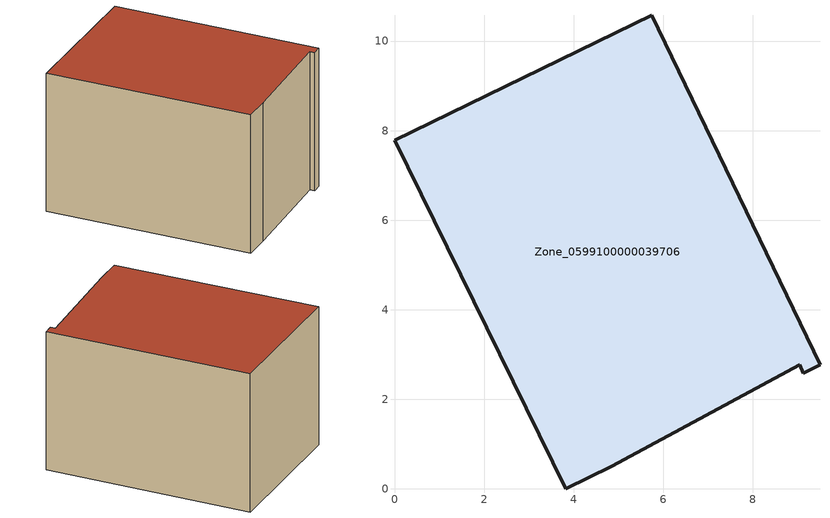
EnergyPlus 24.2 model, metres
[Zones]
Zone_0599100000039706
 floor ground (C_G): 9.13,2.59 9.05,2.78 4.85,0.5 3.82,0 0,7.78 5.74,10.58 9.5,2.77 z0
 wall outside (C_F): 3.82,0 4.85,0.5 9.05,2.78 9.13,2.59 9.5,2.77 5.74,10.58 0,7.78 3.82,0 z0:5.95
 roof outside (C_R): 9.05,2.78 9.13,2.59 9.5,2.77 5.74,10.58 0,7.78 3.82,0 4.85,0.5 z5.95
[BUILDING]
Pand.0599100000039706: North Axis=0; Terrain=City; Loads Convergence Tolerance Value=0.04; Temperature Convergence Tolerance Value=0.4; Solar Distribution=FullExterior; Maximum Number of Warmup Days=25; Minimum Number of Warmup Days=1
[Site:Location]
Rotterdam.The.Hague.AP_ZH_NLD Design_Conditions: Latitude=51.96; Longitude=4.45; Time Zone=1; Elevation=-4.5
[SITE:GROUNDTEMPERATURE:BUILDINGSURFACE]
18, 18, 18, 18, 18, 18, 18, 18, 18, 18, 18, 18
[MATERIAL] Thermal Absorptance=0.9; Solar Absorptance=0.7; Visible Absorptance=0.7
Name | Roughness | Thickness | Conductivity | Density | Specific Heat
G.TC.1946-1964 | MediumSmooth | 0.15 | 1 | 540 | 1210
F.TC.1946-1964 | Rough | 0.3 | 0.857143 | 1920 | 840
R.TC.1946-1964 | MediumRough | 0.2 | 0.235294 | 1500 | 1000
[CONSTRUCTION]
C_G: G.TC.1946-1964
C_F: F.TC.1946-1964
C_R: R.TC.1946-1964
[ZONE]
Zone_0599100000039706: Type=1; Multiplier=1; Ceiling Height=Autocalculate; Volume=Autocalculate; Floor Area=autocalculate; Part of Total Floor Area=Yes
[ZONEINFILTRATION:DESIGNFLOWRATE]
Infil_Zone_0599100000039706: Zone or ZoneList or Space or SpaceList=Zone_0599100000039706; Schedule=AlwaysOn; Design Flow Rate Calculation Method=Flow/Area; Flow Rate per Floor Area=0.003; Constant Term Coefficient=1; Temperature Term Coefficient=0; Velocity Term Coefficient=0; Velocity Squared Term Coefficient=0
[HVACTEMPLATE:ZONE:IDEALLOADSAIRSYSTEM]
Zone_0599100000039706: Maximum Heating Supply Air Temperature=50; Minimum Cooling Supply Air Temperature=13; Maximum Heating Supply Air Humidity Ratio=0.0156; Minimum Cooling Supply Air Humidity Ratio=0.0077; Heating Limit=NoLimit; Cooling Limit=NoLimit; Dehumidification Control Type=ConstantSensibleHeatRatio; Cooling Sensible Heat Ratio=0.7; Dehumidification Setpoint=60; Humidification Control Type=None; Humidification Setpoint=30; Outdoor Air Method=None; Outdoor Air Flow Rate per Person=0.00944; Outdoor Air Flow Rate per Zone Floor Area=0; Outdoor Air Flow Rate per Zone=0; Demand Controlled Ventilation Type=None; Outdoor Air Economizer Type=NoEconomizer; Heat Recovery Type=None; Sensible Heat Recovery Effectiveness=0.7; Latent Heat Recovery Effectiveness=0.65
[ZONECONTROL:THERMOSTAT]
ThermostatControl_Zone_0599100000039706: Zone or ZoneList=Zone_0599100000039706; Control Type Schedule=DualSetpointControlType; Control 1=Thermostat_Zone_0599100000039706; Temperature Difference Between Cutout And Setpoint=0
[THERMOSTATSETPOINT:DUALSETPOINT]
Thermostat_Zone_0599100000039706: Heating Setpoint Temperature Schedule=HeatingSetpoint_Zone_0599100000039706; Cooling Setpoint Temperature Schedule=CoolingSetpoint_Zone_0599100000039706
[SCHEDULE:COMPACT]
HeatingSetpoint_Zone_0599100000039706: Through: 12/31, For: AllDays, Until: 24:00, 21
CoolingSetpoint_Zone_0599100000039706: Through: 12/31, For: AllDays, Until: 24:00, 24
DualSetpointControlType: Through: 12/31, For: AllDays, Until: 24:00, 4
AlwaysOn: Through: 12/31, For: AllDays, Until: 24:00, 1
